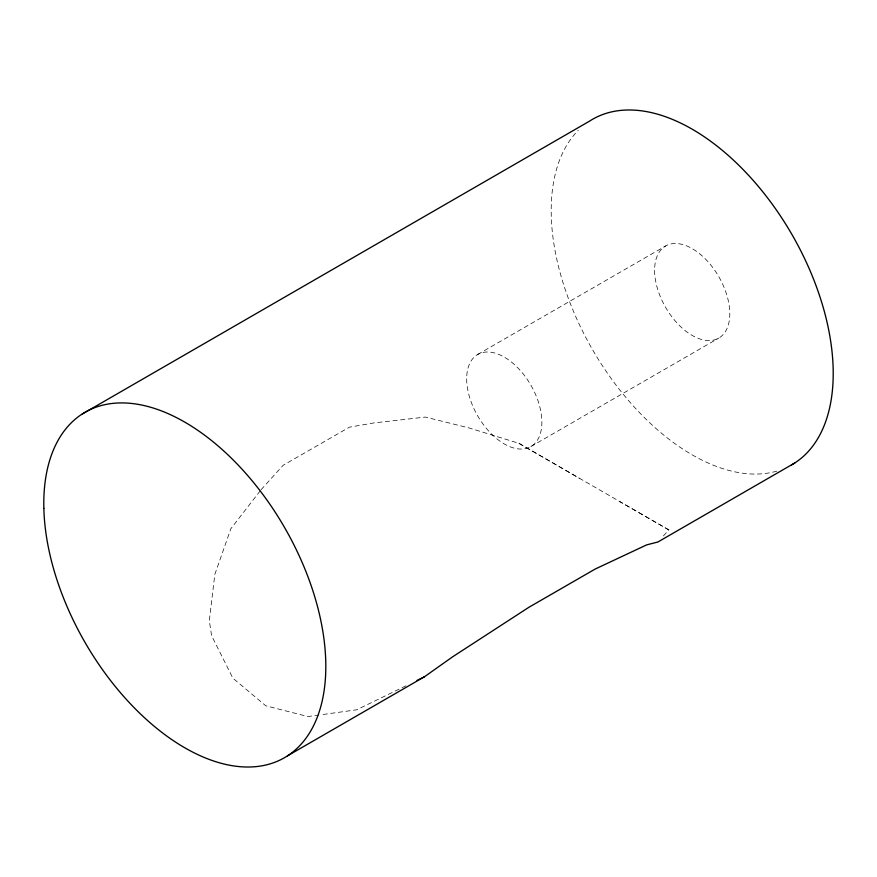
<?xml version="1.0" encoding="UTF-8"?>
<svg xmlns="http://www.w3.org/2000/svg" width="877" height="877" viewBox="0 0 877 877"><rect width="100%" height="100%" fill="white"/><g stroke="black" fill="none" stroke-linecap="round" stroke-linejoin="round"><path stroke-width="0.66" stroke-dasharray="4.38 3.29" d="M260.206 490.835L230.87 528.688L214.821 574.446L209.318 620.686L211.587 635.65L232.887 678.184L265.775 705.788L308.002 716.564L318.833 715.062M261.039 489.75L283.139 465.281L349.419 427.187L373.613 422.966L425.301 417.079L468.735 427.844L518.899 443.313L668.877 529.905L662.475 536.954M477.691 354.472L665.61 245.977M530.859 446.579L718.789 338.083M405.985 685.814L356.709 709.8L320.182 714.876M668.877 529.905L619.568 501.523M518.899 443.313L579.237 478.228M776.869 471.113A199.419 115.128 60 0 1 593.159 350.745A199.419 115.128 60 0 1 578.327 130.256M466.674 378.82A53.179 30.706 60 0 0 523.076 448.98A53.179 30.706 60 0 0 523.076 373.777A53.179 30.706 60 0 0 466.674 378.82M654.604 270.313A53.179 30.706 60 0 0 711.006 340.484A53.179 30.706 60 0 0 711.006 265.282A53.179 30.706 60 0 0 654.604 270.313"/><path stroke-width="1.32" d="M287.404 755.897L424.38 676.814L452.707 656.763L529.006 607.224L595.154 569.063L646.656 544.88L657.903 541.997L794.814 462.946M82.186 414.054L589.596 121.103A199.419 115.128 60 0 1 790.648 232.284A199.419 115.128 60 0 1 791.482 464.974M417.024 680.409L424.38 676.814M43.85 508.408A199.419 115.128 60 0 0 258.879 766.29A199.419 115.128 60 0 0 251.666 480.223A199.419 115.128 60 0 0 43.85 508.408"/></g></svg>
